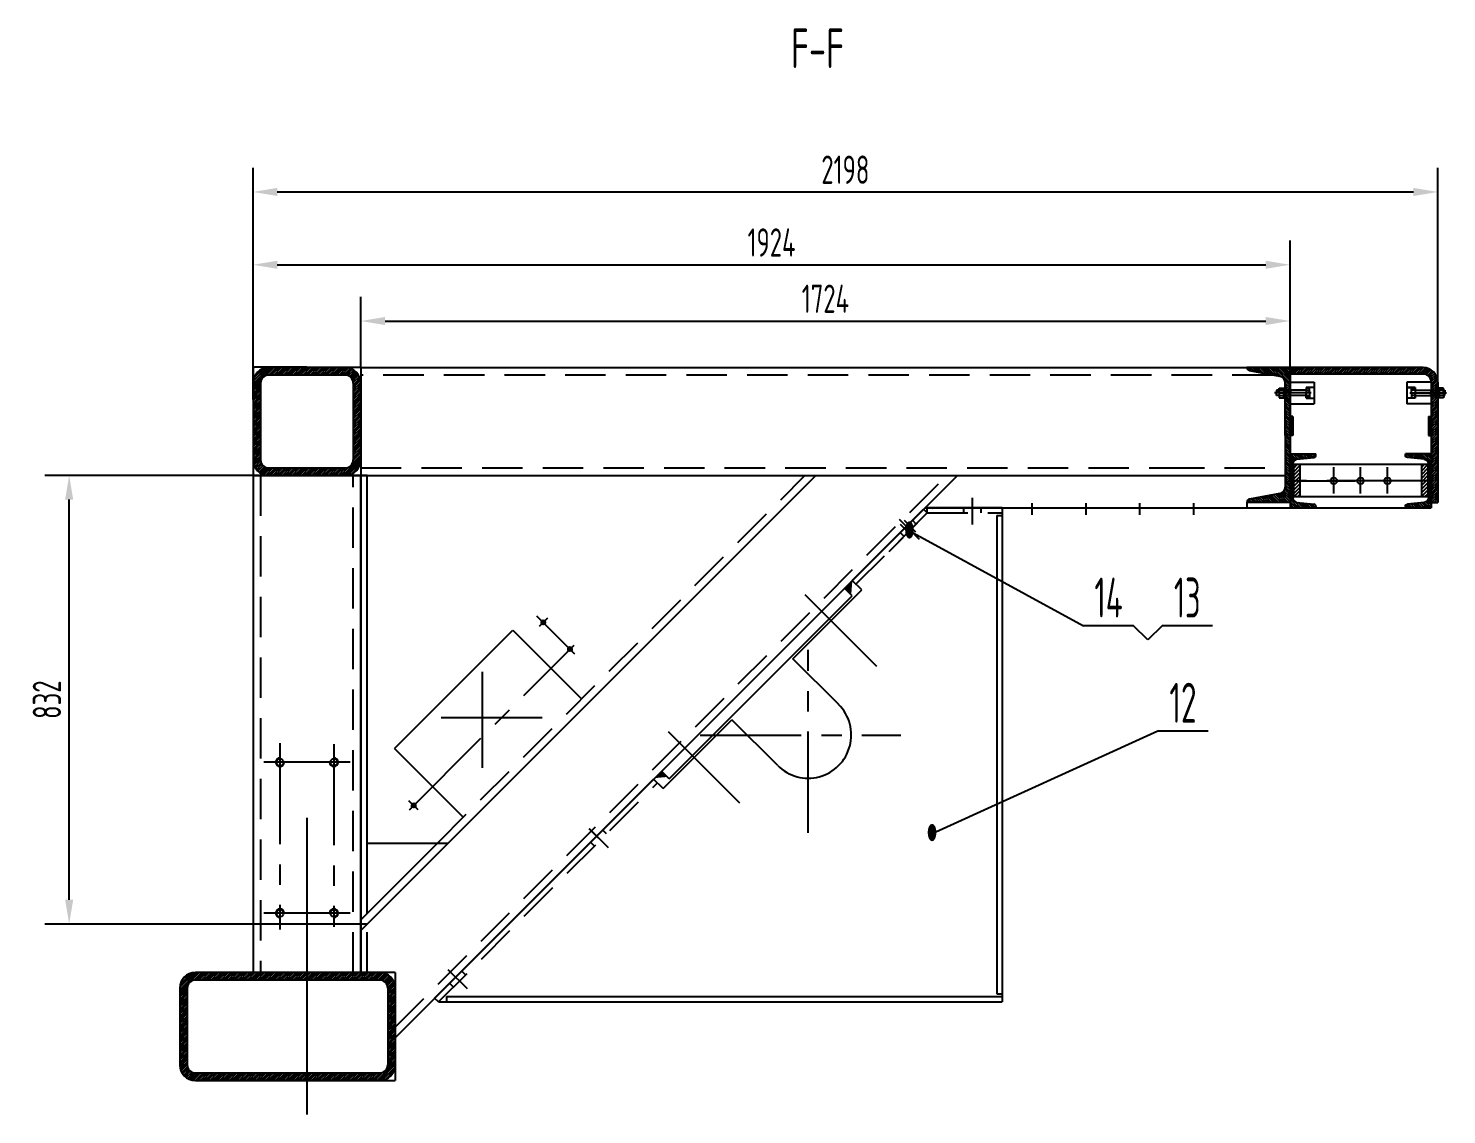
# Model space of a CAD drawing. Header units: millimetres. Extents: x 0 to 12615, y 0 to 8910.
# Drawn here: x 6978 to 9609, y 3424 to 5438 of the extents above; entities that cross this region are included whole.
import ezdxf
from ezdxf.enums import TextEntityAlignment as Align

# ---------------------------------------------------------------- set-up
doc = ezdxf.new("R2010")
doc.units = ezdxf.units.MM
doc.header["$LTSCALE"] = 150
doc.linetypes.add('F', pattern=[0.75, 0.5, -0.25])
doc.linetypes.add('G', pattern=[2, 1.25, -0.25, 0.25, -0.25])
for name, color, linetype in [('01', 7, 'Continuous'), ('02', 1, 'Continuous'), ('04', 2, 'F'), ('05', 4, 'G'), ('08', 1, 'Continuous'), ('10', 1, 'Continuous'), ('11', 3, 'Continuous')]:
    doc.layers.add(name, color=color, linetype=linetype)
doc.styles.get("Standard").update_dxf_attribs({"font": 'isocp', "width": 0.707, "bigfont": 'intecad.shx'})
doc.dimstyles.new('INTE', dxfattribs={"dimscale": 15, "dimtxt": 3.5, "dimasz": 3, "dimexe": 3, "dimexo": 0, "dimgap": 1, "dimtad": 1, "dimdsep": 46, "dimtxsty": 'Standard', "dimcen": 0, "dimclrd": 1, "dimclre": 1, "dimclrt": 3, "dimaunit": 1, "dimadec": 0, "dimazin": 0, "dimtfac": 1, "dimtmove": 0, "dimatfit": 0, "dimfxl": 1, "dimarcsym": 0})
pattern_1 = [(45, (-2216.98, 34.8192), (-2.245064, 2.245064), [])]
pattern_2 = [(135, (-2216.98, 34.8192), (-2.245064, -2.245064), [])]
pattern_3 = [(45, (15572.6145, 93.4156), (3.367596, -3.367596), [])]

# ---------------------------------------------------------------- blocks, each defined once
blk = doc.blocks.new('槽钢')
at = {"layer": '01', "color": 7, "linetype": 'Continuous'}
for p, q in [((0, 50), (0, -50)), ((0, 50), (48, 50)), ((0, 50), (48, 50)), ((5.3, 31.6), (5.3, -31.6)), ((48, 47.5), (48, 50)), ((0, -50), (48, -50)), ((48, -47.5), (48, -50))]:
    blk.add_line(p, q, dxfattribs=at)
at = {"layer": '01'}
for p, q in [((12.9, 40.1), (44.2, 43.3)), ((12.9, -40.1), (44.2, -43.3))]:
    blk.add_line(p, q, dxfattribs=at)
for centre, radius, start, end in [((13.8, 31.6), 8.5, 95.9762, 180), ((43.8, 47.5), 4.2, 275.9762, 0), ((13.8, -31.6), 8.5, 180, 264.0238), ((43.8, -47.5), 4.2, 0, 84.0238)]:
    blk.add_arc(centre, radius, start, end, dxfattribs=at)
at = {"layer": '05', "color": 4, "linetype": 'G'}
blk.add_line((-4, 0), (11.4, 0), dxfattribs=at)
blk = doc.blocks.new('*U85')
at = {"layer": '01'}
for p, q in [((0, 125), (80, 125)), ((0, 0), (0, 125)), ((18.8, 108.5), (75.1, 119.1)), ((9, 0), (9, 96.7)), ((0, 0), (0, -125)), ((9, 0), (9, -96.7)), ((0, -125), (80, -125)), ((18.8, -108.5), (75.1, -119.1))]:
    blk.add_line(p, q, dxfattribs=at)
for centre, radius, start, end in [((21, 96.7), 12, 100.7056, 180), ((74, 125), 6, 280.7056, 0), ((21, -96.7), 12, 180, 259.2944), ((74, -125), 6, 360, 79.2944)]:
    blk.add_arc(centre, radius, start, end, dxfattribs=at)
at = {"layer": '05'}
blk.add_line((-2.1, 0), (10.6, 0), dxfattribs=at)
blk = doc.blocks.new('*D91')
at = {"layer": '08', "color": 1, "lineweight": -2}
for p, q in [((7394.7, 4749.6), (7394.7, 5179.7)), ((9592.7, 4749.6), (9592.7, 5179.7)), ((7439.7, 5134.7), (9547.7, 5134.7))]:
    blk.add_line(p, q, dxfattribs=at)
at = {"layer": '08', "color": 1}
for points in [[(7439.7, 5142.2), (7439.7, 5127.2), (7394.7, 5134.7)], [(9547.7, 5142.2), (9547.7, 5127.2), (9592.7, 5134.7)]]:
    blk.add_solid(points, dxfattribs=at)
at = {"layer": 'Defpoints', "color": 0}
for p in [(9592.7, 5134.7), (7394.7, 4749.6), (9592.7, 4749.6)]:
    blk.add_point(p, dxfattribs=at)
at = {"layer": '08', "color": 3, "insert": (8493.7, 5176), "char_height": 52.5, "attachment_point": 5}
blk.add_mtext('2198', dxfattribs=at)
blk = doc.blocks.new('*D92')
at = {"layer": '08', "color": 1, "lineweight": -2}
for p, q in [((7394.7, 4780.1), (7394.7, 5044.7)), ((9318.7, 4809.1), (9318.7, 5044.7)), ((7439.7, 4999.7), (9273.7, 4999.7))]:
    blk.add_line(p, q, dxfattribs=at)
at = {"layer": '08', "color": 1}
for points in [[(7439.7, 5007.2), (7439.7, 4992.2), (7394.7, 4999.7)], [(9273.7, 5007.2), (9273.7, 4992.2), (9318.7, 4999.7)]]:
    blk.add_solid(points, dxfattribs=at)
at = {"layer": 'Defpoints', "color": 0}
for p in [(9318.7, 4999.7), (9318.7, 4809.1), (7394.7, 4780.1)]:
    blk.add_point(p, dxfattribs=at)
at = {"layer": '08', "color": 3, "insert": (8356.7, 5041), "char_height": 52.5, "attachment_point": 5}
blk.add_mtext('1924', dxfattribs=at)
blk = doc.blocks.new('*D94')
at = {"layer": '08', "color": 1, "lineweight": -2}
for p, q in [((7606.7, 4609.1), (7008.6, 4609.1)), ((7053.6, 3822.2), (7053.6, 4564.1)), ((7606.7, 3777.2), (7008.6, 3777.2))]:
    blk.add_line(p, q, dxfattribs=at)
at = {"layer": '08', "color": 1}
for points in [[(7046.1, 4564.1), (7061.1, 4564.1), (7053.6, 4609.1)], [(7046.1, 3822.2), (7061.1, 3822.2), (7053.6, 3777.2)]]:
    blk.add_solid(points, dxfattribs=at)
at = {"layer": 'Defpoints', "color": 0}
for p in [(7053.6, 4609.1), (7606.7, 4609.1), (7606.7, 3777.2)]:
    blk.add_point(p, dxfattribs=at)
at = {"layer": '08', "color": 3, "insert": (7012.3, 4193.2), "char_height": 52.5, "attachment_point": 5, "rotation": 90}
blk.add_mtext('832', dxfattribs=at)
blk = doc.blocks.new('*D95')
at = {"layer": '08', "color": 1, "lineweight": -2}
for p, q in [((7594.7, 4809.1), (7594.7, 4940.4)), ((9318.7, 4847.6), (9318.7, 4940.4)), ((7639.7, 4895.4), (9273.7, 4895.4))]:
    blk.add_line(p, q, dxfattribs=at)
at = {"layer": '08', "color": 1}
for points in [[(7639.7, 4902.9), (7639.7, 4887.9), (7594.7, 4895.4)], [(9273.7, 4902.9), (9273.7, 4887.9), (9318.7, 4895.4)]]:
    blk.add_solid(points, dxfattribs=at)
at = {"layer": 'Defpoints', "color": 0}
for p in [(9318.7, 4895.4), (9318.7, 4847.6), (7594.7, 4809.1)]:
    blk.add_point(p, dxfattribs=at)
at = {"layer": '08', "color": 3, "insert": (8456.7, 4936.7), "char_height": 52.5, "attachment_point": 5}
blk.add_mtext('1724', dxfattribs=at)
blk = doc.blocks.new('*U26')
at = {"layer": '01'}
for p, q in [((-7.7, 2.6), (-7.7, 0)), ((0, 2.6), (-7.7, 2.6)), ((-7.7, 0), (0, 0)), ((0, 0), (-1.5, 2.6)), ((0, 2.6), (1.5, 0)), ((0, 2.6), (7.7, 2.6)), ((7.7, 0), (0, 0)), ((7.7, 2.6), (7.7, 0))]:
    blk.add_line(p, q, dxfattribs=at)
at = {"layer": '05'}
blk.add_line((0, 4.7), (0, -2.1), dxfattribs=at)
blk = doc.blocks.new('A$C2AFD1DFD')
blk.add_line((982, 917), (1014, 917))
at = {"layer": '01', "color": 7, "linetype": 'Continuous'}
for p, q in [((774.7, 781.7), (907, 914.1)), ((1043, 902), (1043, 15)), ((1053, 917), (1053, 0)), ((792.4, 764), (774.7, 781.7)), ((0, 7.1), (406.3, 413.4)), ((424, 395.7), (406.3, 413.4)), ((7.1, 0), (1053, 0)), ((22.1, 10), (1053, 10))]:
    blk.add_line(p, q, dxfattribs=at)
at = {"layer": '01'}
for p, q in [((914.1, 907), (907, 914.1)), ((914.1, 917), (1053, 917)), ((914.1, 907), (914.1, 917)), ((664.8, 636.4), (792.4, 764)), ((749.6, 551.6), (664.8, 636.4)), ((424, 395.7), (551.6, 523.3)), ((636.5, 438.4), (551.6, 523.3)), ((7.1, 0), (0, 7.1))]:
    blk.add_line(p, q, dxfattribs=at)
blk.add_arc((693, 495), 80, 225, 45, dxfattribs=at)
at = {"layer": '04', "color": 2, "linetype": 'F'}
for p, q in [((781.7, 774.6), (914.1, 907)), ((914.1, 907), (1053, 907)), ((982, 907), (982, 917)), ((1014, 907), (1014, 917)), ((1043, 902), (1053, 902)), ((870.8, 863.7), (863.7, 870.8)), ((893.4, 886.3), (886.3, 893.4)), ((7.1, 0), (413.4, 406.3)), ((318.9, 311.8), (311.8, 318.9)), ((296.3, 289.2), (289.2, 296.3)), ((57.3, 50.2), (50.2, 57.3)), ((34.7, 27.6), (27.6, 34.6)), ((22.1, 10), (22.1, 0)), ((1043, 15), (1053, 15))]:
    blk.add_line(p, q, dxfattribs=at)
at = {"layer": '05', "color": 4, "linetype": 'G'}
for p, q in [((885.6, 864.4), (864.4, 885.6)), ((892.7, 871.5), (871.5, 892.7)), ((286.4, 321.7), (321.7, 286.4)), ((286.4, 321.7), (321.7, 286.4))]:
    blk.add_line(p, q, dxfattribs=at)
at = {"layer": '05'}
for p, q in [((693, 313.9), (693, 652.8)), ((492.8, 495), (865, 495))]:
    blk.add_line(p, q, dxfattribs=at)

msp = doc.modelspace()

# ---------------------------------------------------------------- hatches: boundary and pattern name
at = {"layer": '01', "linetype": 'Continuous'}
for points in [[(8492.192, 4400.171), (8503.022, 4389.341), (8505.264, 4413.244)], [(8139.708, 4047.688), (8152.781, 4060.76), (8163.611, 4049.93)]]:
    msp.add_hatch(color=7, dxfattribs=at).paths.add_polyline_path(points)
at = {"layer": '10'}
h = msp.add_hatch(dxfattribs=at)
h.set_pattern_fill('ANSI31', color=256, style=0)
h.set_pattern_definition(pattern_1)
h.paths.add_polyline_path([(7565.697, 4809.115), (7423.697, 4809.115, 0.41421356), (7394.697, 4780.115), (7394.697, 4638.115, 0.41421356), (7423.697, 4609.115), (7565.697, 4609.115, 0.41421356), (7594.697, 4638.115), (7594.697, 4780.115, 0.41421356)])
h.paths.add_polyline_path([(7565.697, 4795.115, -0.41421356), (7580.697, 4780.115), (7580.697, 4638.115, -0.41421356), (7565.697, 4623.115), (7423.697, 4623.115, -0.41421356), (7408.697, 4638.115), (7408.697, 4780.115, -0.41421356), (7423.697, 4795.115)], flags=16)
h = msp.add_hatch(dxfattribs=at)
h.set_pattern_fill('ANSI31', color=256, angle=90, style=0)
h.set_pattern_definition(pattern_2)
h.paths.add_polyline_path([(9318.697, 4684.115), (9309.697, 4684.115), (9309.697, 4587.454, -0.36048732), (9299.926, 4575.663), (9243.582, 4565.011, 0.36048732), (9238.697, 4559.115), (9318.697, 4559.115)])
h.paths.add_polyline_path([(9318.697, 4762.115), (9309.697, 4762.115), (9309.697, 4684.115), (9318.697, 4684.115)])
h.paths.add_polyline_path([(9318.697, 4809.115), (9238.697, 4809.115, 0.36048732), (9243.582, 4803.22), (9299.926, 4792.568, -0.36048732), (9309.697, 4780.777), (9309.697, 4762.115), (9318.697, 4762.115)])
h = msp.add_hatch(dxfattribs=at)
h.set_pattern_fill('ANSI31', color=256, style=0)
h.set_pattern_definition(pattern_1)
h.paths.add_polyline_path([(9565.697, 4809.115), (9328.697, 4809.115), (9318.697, 4799.115), (9318.697, 4797.115), (9565.697, 4797.115, -0.41421356), (9580.697, 4782.115), (9580.697, 4762.115), (9592.697, 4762.115), (9592.697, 4782.115, 0.41421356)])
h.paths.add_polyline_path([(9592.697, 4762.115), (9580.697, 4762.115), (9580.697, 4559.115), (9592.697, 4559.115)])
msp.add_hatch(color=256, dxfattribs=at).paths.add_polyline_path([(9328.697, 4809.115), (9318.697, 4809.115), (9318.697, 4799.115)])
h = msp.add_hatch(dxfattribs=at)
h.set_pattern_fill('ANSI31', color=256, scale=0.5, angle=90, style=0)
h.set_pattern_definition([(135, (-2216.98, 34.8192), (-1.12253202, -1.12253202), [])])
h.paths.add_polyline_path([(9323.697, 4718.115), (9318.697, 4718.115), (9318.697, 4684.115), (9318.697, 4683.115), (9323.697, 4683.115)])
h.paths.add_polyline_path([(9580.697, 4718.115), (9575.697, 4718.115), (9575.697, 4683.115), (9580.697, 4683.115)])
h = msp.add_hatch(dxfattribs=at)
h.set_pattern_fill('ANSI31', color=256, angle=90, style=0)
h.set_pattern_definition(pattern_2)
h.paths.add_polyline_path([(9366.697, 4646.634), (9366.697, 4649.115), (9318.697, 4649.115), (9318.697, 4599.115), (9323.997, 4599.115), (9323.997, 4630.724, -0.38398331), (9331.612, 4639.177), (9362.934, 4642.456, 0.38398331)])
h.paths.add_polyline_path([(9362.934, 4555.774), (9331.612, 4559.053, -0.38398331), (9323.997, 4567.507), (9323.997, 4599.115), (9318.697, 4599.115), (9318.697, 4559.115), (9318.697, 4549.115), (9366.697, 4549.115), (9366.697, 4551.597, 0.38398331)])
h = msp.add_hatch(dxfattribs=at)
h.set_pattern_fill('ANSI31', color=256, angle=90, style=0)
h.set_pattern_definition(pattern_2)
h.paths.add_polyline_path([(9580.697, 4649.115), (9532.697, 4649.115), (9532.697, 4646.634, 0.38398331), (9536.46, 4642.456), (9567.782, 4639.177, -0.38398331), (9575.397, 4630.724), (9575.397, 4599.115), (9580.697, 4599.115)])
h.paths.add_polyline_path([(9580.697, 4599.115), (9575.397, 4599.115), (9575.397, 4567.507, -0.38398331), (9567.782, 4559.053), (9536.46, 4555.774, 0.38398331), (9532.697, 4551.597), (9532.697, 4549.115), (9580.697, 4549.115)])
h = msp.add_hatch(dxfattribs=at)
h.set_pattern_fill('ANSI31', color=256, scale=1.5, angle=90, style=0)
h.set_pattern_definition(pattern_3)
h.paths.add_polyline_path([(9324.997, 4629.115), (9336.997, 4629.115), (9336.997, 4599.115), (9324.997, 4599.115)])
h.paths.add_polyline_path([(9324.997, 4599.115), (9336.997, 4599.115), (9336.997, 4569.115), (9324.997, 4569.115)])
h = msp.add_hatch(dxfattribs=at)
h.set_pattern_fill('ANSI31', color=256, scale=1.5, angle=90, style=0)
h.set_pattern_definition(pattern_3)
h.paths.add_polyline_path([(9562.397, 4629.115), (9574.397, 4629.115), (9574.397, 4599.115), (9562.397, 4599.115)])
h.paths.add_polyline_path([(9562.397, 4599.115), (9574.397, 4599.115), (9574.397, 4569.115), (9562.397, 4569.115)])
h = msp.add_hatch(dxfattribs=at)
h.set_pattern_fill('ANSI31', color=256, style=0)
h.set_pattern_definition(pattern_1)
h.paths.add_polyline_path([(7629.697, 3687.119), (7287.697, 3687.119, 0.41421356), (7258.697, 3658.119), (7258.697, 3516.119, 0.41421356), (7287.697, 3487.119), (7629.697, 3487.119, 0.41421356), (7658.697, 3516.119), (7658.697, 3658.119, 0.41421356)])
h.paths.add_polyline_path([(7629.697, 3673.119, -0.41421356), (7644.697, 3658.119), (7644.697, 3516.119, -0.41421356), (7629.697, 3501.119), (7287.697, 3501.119, -0.41421356), (7272.697, 3516.119), (7272.697, 3658.119, -0.41421356), (7287.697, 3673.119)], flags=16)

# ---------------------------------------------------------------- linework, layer by layer
at = {"layer": '01'}
for p, q in [((7494.697, 4809.615), (7394.697, 4809.615)), ((7394.697, 4809.615), (7394.697, 4608.615)), ((7594.697, 4809.115), (7565.697, 4809.115)), ((7594.697, 4809.115), (7594.697, 4638.115)), ((7594.697, 4809.115), (7608.697, 4809.115)), ((7594.697, 4809.115), (7594.697, 3687.119)), ((7594.697, 4809.115), (9084.698, 4809.115)), ((9084.698, 4809.115), (9318.697, 4809.115)), ((9328.697, 4809.115), (9318.697, 4799.115)), ((9318.697, 4797.115), (9318.697, 4799.115)), ((7394.697, 4780.115), (7394.697, 4638.115)), ((7408.697, 4780.115), (7408.697, 4638.115)), ((7580.697, 4780.115), (7580.697, 4638.115)), ((7594.697, 4780.115), (7594.697, 4779.115)), ((9323.697, 4718.115), (9318.697, 4718.115)), ((9575.697, 4718.115), (9580.697, 4718.115)), ((9323.697, 4683.115), (9318.697, 4683.115)), ((9575.697, 4683.115), (9580.697, 4683.115)), ((7394.697, 4609.115), (7594.697, 4609.115)), ((7394.697, 4609.115), (7394.697, 3687.119)), ((7423.697, 4623.115), (7565.697, 4623.115)), ((7423.697, 4609.115), (7565.697, 4609.115)), ((7423.697, 4609.115), (7565.697, 4609.115)), ((7423.697, 4609.115), (7565.697, 4609.115)), ((7594.697, 3687.119), (7594.697, 4609.115)), ((7594.697, 4609.115), (9309.697, 4609.115)), ((7658.697, 3566.176), (8701.636, 4609.115)), ((9238.697, 4559.115), (9238.697, 4549.115)), ((8641.636, 4549.115), (9580.697, 4549.115)), ((9318.697, 4549.115), (9580.697, 4549.115)), ((8166.923, 4046.618), (8506.334, 4386.029)), ((7657.462, 4102.867), (7876.665, 4322.07)), ((7876.665, 4322.07), (8003.945, 4194.79)), ((7657.462, 4102.867), (7784.742, 3975.587)), ((7494.697, 3973.792), (7494.697, 3423.716)), ((7606.697, 3927.22), (7756.697, 3927.22)), ((7658.697, 3687.119), (7658.697, 3487.119)), ((7258.697, 3658.119), (7258.697, 3516.119)), ((7272.697, 3658.119), (7272.697, 3516.119)), ((7644.697, 3658.119), (7644.697, 3516.119)), ((7287.697, 3501.119), (7629.697, 3501.119)), ((7287.697, 3487.119), (7629.697, 3487.119)), ((7287.697, 3487.119), (7629.697, 3487.119)), ((7287.697, 3487.119), (7658.697, 3487.119))]:
    msp.add_line(p, q, dxfattribs=at)
at = {"layer": '01', "color": 7, "linetype": 'Continuous'}
for p, q in [((7565.697, 4809.115), (7423.697, 4809.115)), ((7565.697, 4795.115), (7423.697, 4795.115)), ((9318.697, 4809.115), (9318.697, 4797.115)), ((9318.697, 4809.115), (9318.697, 4549.115)), ((9565.697, 4809.115), (9318.697, 4809.115)), ((9565.697, 4797.115), (9318.697, 4797.115)), ((9293.697, 4767.115), (9293.697, 4762.115)), ((9298.697, 4767.115), (9293.697, 4767.115)), ((9298.697, 4762.115), (9298.697, 4771)), ((9298.697, 4771), (9307.097, 4771)), ((9298.697, 4767.115), (9307.097, 4767.115)), ((9307.097, 4771), (9307.097, 4762.115)), ((9318.697, 4782.115), (9363.697, 4782.115)), ((9363.697, 4782.115), (9363.697, 4742.115)), ((9535.697, 4782.115), (9535.697, 4742.115)), ((9580.697, 4782.115), (9535.697, 4782.115)), ((9580.697, 4782.115), (9580.697, 4559.115)), ((9592.697, 4782.115), (9592.697, 4559.115)), ((9592.697, 4769.815), (9592.697, 4762.115)), ((9595.297, 4769.815), (9592.697, 4769.815)), ((9592.697, 4762.115), (9595.297, 4763.616)), ((9595.297, 4771), (9595.297, 4762.115)), ((9603.697, 4771), (9595.297, 4771)), ((9595.297, 4762.115), (9595.297, 4769.815)), ((9603.697, 4767.115), (9595.297, 4767.115)), ((9603.697, 4762.115), (9603.697, 4771)), ((9603.697, 4767.115), (9605.697, 4767.115)), ((9605.697, 4767.115), (9605.697, 4762.115)), ((9293.697, 4757.115), (9293.697, 4762.115)), ((9298.697, 4757.115), (9293.697, 4757.115)), ((9297.645, 4762.115), (9308.149, 4762.115)), ((9298.697, 4762.115), (9298.697, 4753.23)), ((9298.697, 4757.115), (9307.097, 4757.115)), ((9298.697, 4753.23), (9307.097, 4753.23)), ((9307.097, 4753.23), (9307.097, 4762.115)), ((9318.697, 4742.115), (9363.697, 4742.115)), ((9580.697, 4742.115), (9535.697, 4742.115)), ((9597.394, 4762.115), (9590.601, 4762.115)), ((9592.697, 4754.415), (9592.697, 4762.115)), ((9595.297, 4762.115), (9592.697, 4760.614)), ((9595.297, 4754.415), (9592.697, 4754.415)), ((9604.749, 4762.115), (9594.245, 4762.115)), ((9595.297, 4753.23), (9595.297, 4762.115)), ((9595.297, 4762.115), (9595.297, 4754.415)), ((9603.697, 4757.115), (9595.297, 4757.115)), ((9603.697, 4753.23), (9595.297, 4753.23)), ((9603.697, 4762.115), (9603.697, 4753.23)), ((9603.697, 4757.115), (9605.697, 4757.115)), ((9605.697, 4757.115), (9605.697, 4762.115)), ((9323.697, 4718.115), (9323.697, 4683.115)), ((9575.697, 4718.115), (9575.697, 4683.115)), ((7565.697, 4609.115), (7423.697, 4609.115)), ((7565.697, 4609.115), (7423.697, 4609.115)), ((7594.697, 3765.22), (8438.592, 4609.115)), ((7606.697, 3797.019), (7606.697, 4609.115)), ((9574.397, 4629.115), (9324.997, 4629.115)), ((9324.997, 4629.115), (9324.997, 4569.115)), ((9336.997, 4629.115), (9336.997, 4569.115)), ((9562.397, 4629.115), (9562.397, 4569.115)), ((9574.397, 4629.115), (9574.397, 4569.115)), ((9574.397, 4569.115), (9324.997, 4569.115)), ((9580.697, 4559.115), (9592.697, 4559.115)), ((8506.334, 4386.029), (8492.192, 4400.171)), ((8503.022, 4389.341), (8505.264, 4413.244)), ((8166.923, 4046.618), (8152.781, 4060.76)), ((7594.697, 3785.019), (7737.347, 3927.669)), ((7658.697, 3687.119), (7287.697, 3687.119)), ((7629.697, 3673.119), (7287.697, 3673.119)), ((7629.697, 3487.119), (7287.697, 3487.119)), ((7629.697, 3487.119), (7287.697, 3487.119))]:
    msp.add_line(p, q, dxfattribs=at)
at = {"layer": '01'}
for centre, radius in [((9399.697, 4599.115), 6), ((9449.697, 4599.115), 6), ((9499.697, 4599.115), 6), ((7933.234, 4336.212), 3.451), ((7982.731, 4286.714), 3.451), ((7692.818, 3996.801), 3.451)]:
    msp.add_circle(centre, radius, dxfattribs=at)
at = {"layer": '01', "color": 7, "linetype": 'Continuous'}
for centre in [(7444.697, 4077.119), (7544.697, 4077.119), (7444.697, 3797.119), (7544.697, 3797.119)]:
    msp.add_circle(centre, 6.618, dxfattribs=at)
at = {"layer": '01'}
for centre, radius, start, end in [((7423.697, 4780.115), 29, 90, 180), ((7423.697, 4780.115), 15, 90, 180), ((7565.697, 4780.115), 29, 0, 90), ((7565.697, 4780.115), 15, 0, 90), ((7423.697, 4638.115), 29, 180, 270), ((7423.697, 4638.115), 15, 180, 270), ((7565.697, 4638.115), 15, 270, 0), ((7565.697, 4638.115), 29, 270, 0), ((7287.697, 3658.119), 29, 90, 180), ((7629.697, 3658.119), 29, 0, 90), ((7287.697, 3658.119), 15, 90, 180), ((7629.697, 3658.119), 15, 0, 90), ((7287.697, 3516.119), 29, 180, 270), ((7287.697, 3516.119), 15, 180, 270), ((7629.697, 3516.119), 15, 270, 0), ((7629.697, 3516.119), 29, 270, 0)]:
    msp.add_arc(centre, radius, start, end, dxfattribs=at)
at = {"layer": '01', "color": 7, "linetype": 'Continuous'}
for radius in [27, 15]:
    msp.add_arc((9565.697, 4782.115), radius, 0, 90, dxfattribs=at)
at = {"layer": '02'}
for p, q in [((8612.617, 4506.351), (8935.518, 4330.383)), ((9028.518, 4330.383), (8935.518, 4330.383)), ((9055.034, 4303.866), (9028.518, 4330.383)), ((9081.551, 4330.383), (9055.034, 4303.866)), ((9174.551, 4330.383), (9081.551, 4330.383)), ((8654.52, 3945.216), (9073.584, 4135.31)), ((9073.584, 4135.31), (9166.584, 4135.31))]:
    msp.add_line(p, q, dxfattribs=at)
at = {"layer": '02', "color": 1, "linetype": 'Continuous'}
for centre, radius, start, end in [((7933.234, 4336.212), 4, 315, 225), ((7982.731, 4286.714), 4, 315, 225), ((7444.697, 4077.119), 8, 90, 0), ((7544.697, 4077.119), 8, 180, 90), ((7692.818, 3996.801), 4, 315, 225), ((7444.697, 3797.119), 8, 0, 270), ((7544.697, 3797.119), 8, 270, 180)]:
    msp.add_arc(centre, radius, start, end, dxfattribs=at)
at = {"layer": '04', "color": 2, "linetype": 'F'}
for p, q in [((9286.451, 4795.115), (7594.697, 4795.115)), ((9293.697, 4766.115), (9298.697, 4766.115)), ((9348.697, 4767.115), (9307.097, 4767.115)), ((9307.097, 4766.115), (9319.697, 4766.115)), ((9319.697, 4767.115), (9319.697, 4762.115)), ((9363.697, 4772.115), (9348.697, 4772.115)), ((9348.697, 4772.115), (9348.697, 4752.115)), ((9348.697, 4771), (9348.697, 4762.115)), ((9355.097, 4771), (9348.697, 4771)), ((9348.697, 4767.115), (9355.097, 4767.115)), ((9355.097, 4762.115), (9355.097, 4771)), ((9550.697, 4772.115), (9535.697, 4772.115)), ((9535.697, 4772.115), (9550.697, 4772.115)), ((9544.297, 4771), (9550.697, 4771)), ((9544.297, 4762.115), (9544.297, 4771)), ((9550.697, 4767.115), (9544.297, 4767.115)), ((9550.697, 4772.115), (9550.697, 4752.115)), ((9550.697, 4771), (9550.697, 4762.115)), ((9550.697, 4767.115), (9592.697, 4767.115)), ((9579.697, 4767.115), (9579.697, 4762.115)), ((9592.697, 4766.115), (9579.697, 4766.115)), ((9605.697, 4766.115), (9603.697, 4766.115)), ((9358.162, 4762.115), (9290.148, 4762.115)), ((9293.697, 4758.115), (9298.697, 4758.115)), ((9307.097, 4758.115), (9319.697, 4758.115)), ((9348.697, 4757.115), (9307.097, 4757.115)), ((9319.697, 4757.115), (9319.697, 4762.115)), ((9348.697, 4753.23), (9348.697, 4762.115)), ((9348.697, 4757.115), (9355.097, 4757.115)), ((9355.097, 4753.23), (9348.697, 4753.23)), ((9348.697, 4752.115), (9363.697, 4752.115)), ((9355.097, 4762.115), (9355.097, 4753.23)), ((9550.697, 4752.115), (9535.697, 4752.115)), ((9541.232, 4762.115), (9609.246, 4762.115)), ((9544.297, 4762.115), (9544.297, 4753.23)), ((9550.697, 4757.115), (9544.297, 4757.115)), ((9544.297, 4753.23), (9550.697, 4753.23)), ((9550.697, 4753.23), (9550.697, 4762.115)), ((9550.697, 4757.115), (9592.697, 4757.115)), ((9579.697, 4757.115), (9579.697, 4762.115)), ((9592.697, 4758.115), (9579.697, 4758.115)), ((9605.697, 4758.115), (9603.697, 4758.115)), ((7494.697, 4608.615), (7394.697, 4608.615)), ((7408.697, 4609.115), (7408.697, 3687.119)), ((7580.697, 3687.119), (7580.697, 4609.115)), ((7594.697, 4623.115), (9084.698, 4623.115)), ((7658.697, 3585.975), (8681.837, 4609.115)), ((7737.347, 3927.669), (8418.793, 4609.115)), ((9084.698, 4623.115), (9309.697, 4623.115)), ((8574.697, 4468.034), (8655.778, 4549.115)), ((7606.697, 3687.119), (7606.697, 3797.019))]:
    msp.add_line(p, q, dxfattribs=at)
at = {"layer": '05', "color": 4, "linetype": 'G'}
for p, q in [((9338.275, 4762.115), (9290.061, 4762.115)), ((9561.708, 4762.115), (9604.631, 4762.115)), ((9399.697, 4575.748), (9399.697, 4624.385)), ((9449.697, 4575.748), (9449.697, 4624.385)), ((9499.697, 4575.748), (9499.697, 4624.385)), ((9574.397, 4599.115), (9324.997, 4599.115)), ((9581.572, 4599.115), (9566.253, 4599.115)), ((8729.697, 4518.213), (8729.697, 4567.787)), ((8839.697, 4557.666), (8839.697, 4535.806)), ((8939.697, 4557.666), (8939.697, 4535.806)), ((9039.697, 4557.666), (9039.697, 4535.806)), ((9139.697, 4557.666), (9139.697, 4535.806)), ((8593.418, 4527.966), (8630.738, 4490.645)), ((8551.976, 4254.895), (8405.665, 4401.206)), ((8298.057, 4000.976), (8151.746, 4147.287)), ((7444.697, 4112.644), (7444.697, 3767.037)), ((7544.697, 4110.699), (7544.697, 3772.16)), ((7574.697, 4077.119), (7414.697, 4077.119)), ((8018.04, 3954.35), (8053.394, 3918.991)), ((7574.697, 3797.119), (7414.697, 3797.119)), ((7756.411, 3692.72), (7791.765, 3657.361))]:
    msp.add_line(p, q, dxfattribs=at)
at = {"layer": '05'}
for p, q in [((9335.235, 4599.115), (9353.223, 4599.115)), ((9348.813, 4599.115), (9439.345, 4599.115)), ((9349.235, 4599.115), (9367.223, 4599.115)), ((9545.581, 4599.115), (9455.048, 4599.115)), ((9545.581, 4599.115), (9455.048, 4599.115)), ((9550.581, 4599.115), (9460.048, 4599.115)), ((7920.497, 4348.949), (7991.04, 4278.406)), ((7926.244, 4329.222), (7941.76, 4344.738)), ((7684.982, 3988.964), (7990.377, 4294.36)), ((7820.097, 4244.708), (7820.097, 4067.11)), ((7931.041, 4159.435), (7717.266, 4159.435)), ((7700.982, 3988.637), (7683.93, 4005.688))]:
    msp.add_line(p, q, dxfattribs=at)

# ---------------------------------------------------------------- block references
at = {"layer": '01', "rotation": 180}
msp.add_blockref('*U85', (9318.697, 4684.115), dxfattribs=at)
at = {"layer": '01'}
msp.add_blockref('槽钢', (9318.697, 4599.115), dxfattribs=at)
at = {"layer": '01', "xscale": -1}
msp.add_blockref('槽钢', (9580.697, 4599.115), dxfattribs=at)
at = {"layer": '04', "color": 2, "linetype": 'F', "rotation": 270}
msp.add_blockref('*U26', (9307.097, 4762.115), dxfattribs=at)
at = {"layer": '04'}
msp.add_blockref('A$C2AFD1DFD', (7731.659, 3632.617), dxfattribs=at)

# ---------------------------------------------------------------- texts
at = {"layer": '02', "width": 0.605172}
for p, p2 in [((8603.617, 4491.351), (8621.617, 4491.351)), ((8645.52, 3930.216), (8663.52, 3930.216))]:
    msp.add_text('●', height=30, dxfattribs=at).set_placement(p, p2, align=Align.FIT)
at = {"layer": '11', "width": 0.707}
msp.add_text('F-F', height=73.5, dxfattribs=at).set_placement((8392.594, 5342.268), align=Align.BOTTOM_LEFT)
at = {"layer": '11'}
for s, width, p, p2 in [('14', 0.614783, (8955.772, 4345.383), (9008.264, 4345.383)), ('13', 0.609833, (9103.342, 4345.383), (9152.759, 4345.383)), ('12', 0.611465, (9094.886, 4150.31), (9145.282, 4150.31))]:
    msp.add_text(s, height=74.2462, dxfattribs=dict(at, width=width)).set_placement(p, p2, align=Align.FIT)

# ---------------------------------------------------------------- dimensions: what is measured, and where the dimension line sits
at = {"layer": '08'}
for base, p1, p2, picture, middle in [((9592.697, 5134.742), (7394.697, 4749.605), (9592.697, 4749.605), '*D91', (8493.697, 5175.997)), ((9318.697, 4999.686), (7394.697, 4780.115), (9318.697, 4809.115), '*D92', (8356.697, 5040.954)), ((9318.697, 4895.435), (7594.697, 4809.115), (9318.697, 4847.64), '*D95', (8456.697, 4936.69))]:
    dim = msp.add_linear_dim(base=base, p1=p1, p2=p2, dimstyle='INTE', dxfattribs=at)
    dim.commit()
    dim.dimension.update_dxf_attribs({"geometry": picture, "text_midpoint": middle})
dim = msp.add_linear_dim(base=(7053.581, 4609.115), p1=(7606.697, 3777.22), p2=(7606.697, 4609.115), angle=90, dimstyle='INTE', override={"dimdec": 0, "dimpost": '<>', "dimtfac": 0.7}, dxfattribs=at)
dim.commit()
dim.dimension.update_dxf_attribs({"geometry": '*D94', "text_midpoint": (7012.326, 4193.168)})

doc.saveas('drawing.dxf')
